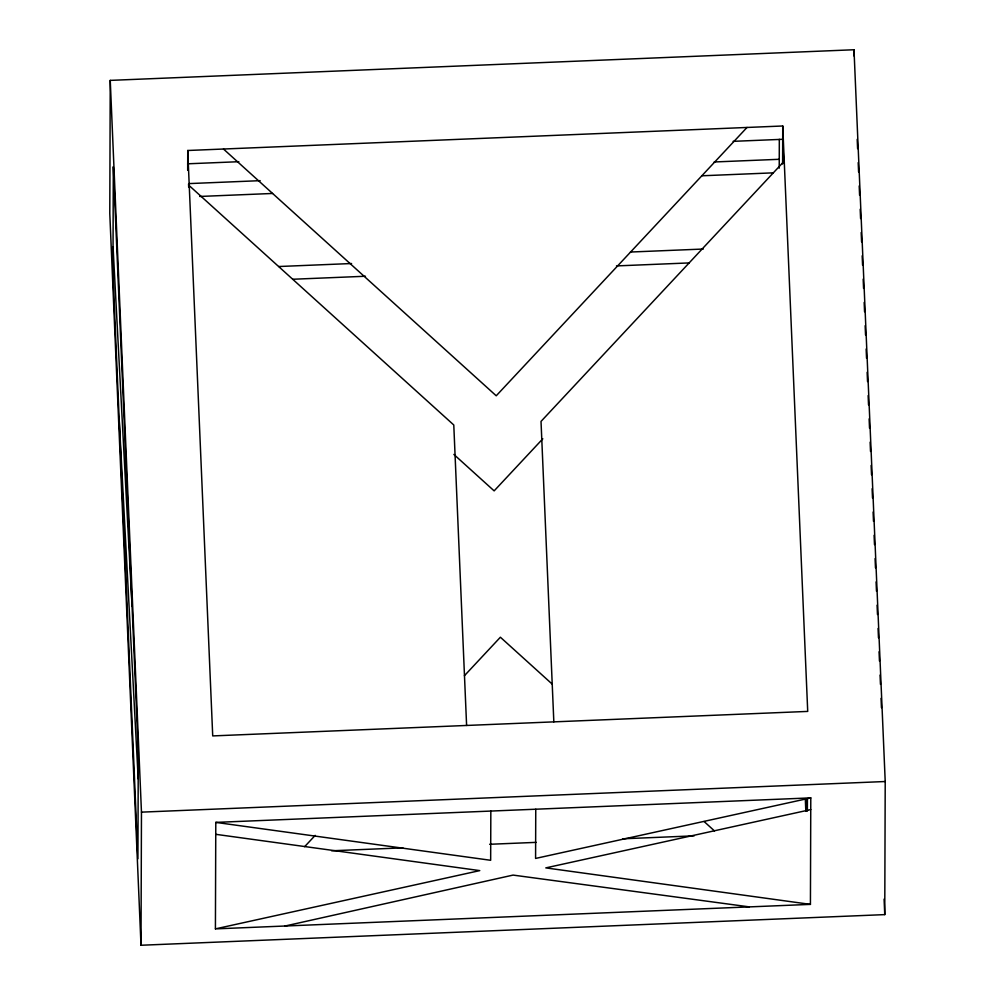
<?xml version="1.0" encoding="UTF-8"?>
<svg xmlns="http://www.w3.org/2000/svg" width="995" height="995" viewBox="0 0 995 995"><rect width="100%" height="100%" fill="white"/><g stroke="black" fill="none" stroke-linecap="round" stroke-linejoin="round"><path stroke-width="1.49" d="M110.246 80.384L109.786 213.477L141.004 945.25L884.754 914.616L885.214 781.523L853.996 49.75L110.246 80.384L141.464 812.144L141.004 945.25M187.682 169.971L187.744 150.494L782.742 125.992L807.716 711.413L212.719 735.914L187.744 150.494M215.417 928.882L215.791 822.392L810.788 797.89L810.428 904.38L215.417 928.882L479.764 870.613L215.753 834.32M490.833 811.074L490.659 860.289L215.791 822.392M535.758 809.221L535.584 858.436L810.788 797.89M779.222 168.167L779.321 139.325M782.617 163.988L782.742 125.992M807.368 811.136L807.418 798.786M853.984 55.944L853.996 49.75M747.009 127.459L496.231 395.786L223.477 149.026M784.247 161.153L541.019 421.407L553.829 721.86M542.822 438.783L494.142 490.871L453.869 454.429M304.619 846.695L315.204 835.377M464.404 675.729L500.385 637.223L552.188 684.087M285.117 926.009L513.072 875.09L749.372 906.893M810.751 809.594L545.795 867.889L810.428 904.38M238.837 161.7L187.694 163.802L187.968 170.008M733.116 141.34L782.704 139.3L783.699 162.595M188.901 183.602L260.18 180.667M714.174 161.974L779.259 159.299M199.696 196.463L272.53 193.465M701.736 175.792L773.015 172.856M278.749 266.523L351.571 263.526M630.482 252.033L703.303 249.036M292.642 279.259L365.476 276.249M616.49 265.914L689.311 262.916M141.464 812.144L885.214 781.523M331.609 850.787L402.888 847.852M489.652 844.282L536.143 842.367M622.907 838.785L694.187 835.85M189.249 185.655L453.782 424.989L466.605 725.454M704.112 821.534L714.46 830.912M113.044 246.723L132.049 605.93M119.201 419.703L138.206 778.898M857.205 139.337L857.603 148.665M858.2 162.633L858.598 171.948M859.195 185.928L859.593 195.244M860.19 209.224L860.588 218.539M861.185 232.507L861.583 241.835M862.18 255.802L862.578 265.118M863.175 279.097L863.573 288.413M864.17 302.393L864.555 311.709M865.152 325.688L865.55 335.004M866.147 348.971L866.545 358.287M867.143 372.267L867.54 381.582M868.137 395.562L868.535 404.878M869.132 418.858L869.53 428.173M870.127 442.141L870.525 451.456M871.122 465.436L871.52 474.752M872.117 488.732L872.515 498.047M873.1 512.027L873.498 521.343M874.095 535.31L874.493 544.626M875.09 558.605L875.488 567.921M876.085 581.901L876.483 591.217M877.08 605.196L877.478 614.512M878.075 628.479L878.473 637.795M879.07 651.775L879.468 661.09M880.065 675.07L880.463 684.386M881.06 698.366L881.446 707.681M884.095 899.119L884.754 914.616M805.913 798.587L806.435 811.012M805.303 798.774L805.826 810.962M188.565 183.988L188.689 187.097M113.318 166.861L112.957 273.351L137.919 858.76L138.293 752.282L113.318 166.861"/></g></svg>
